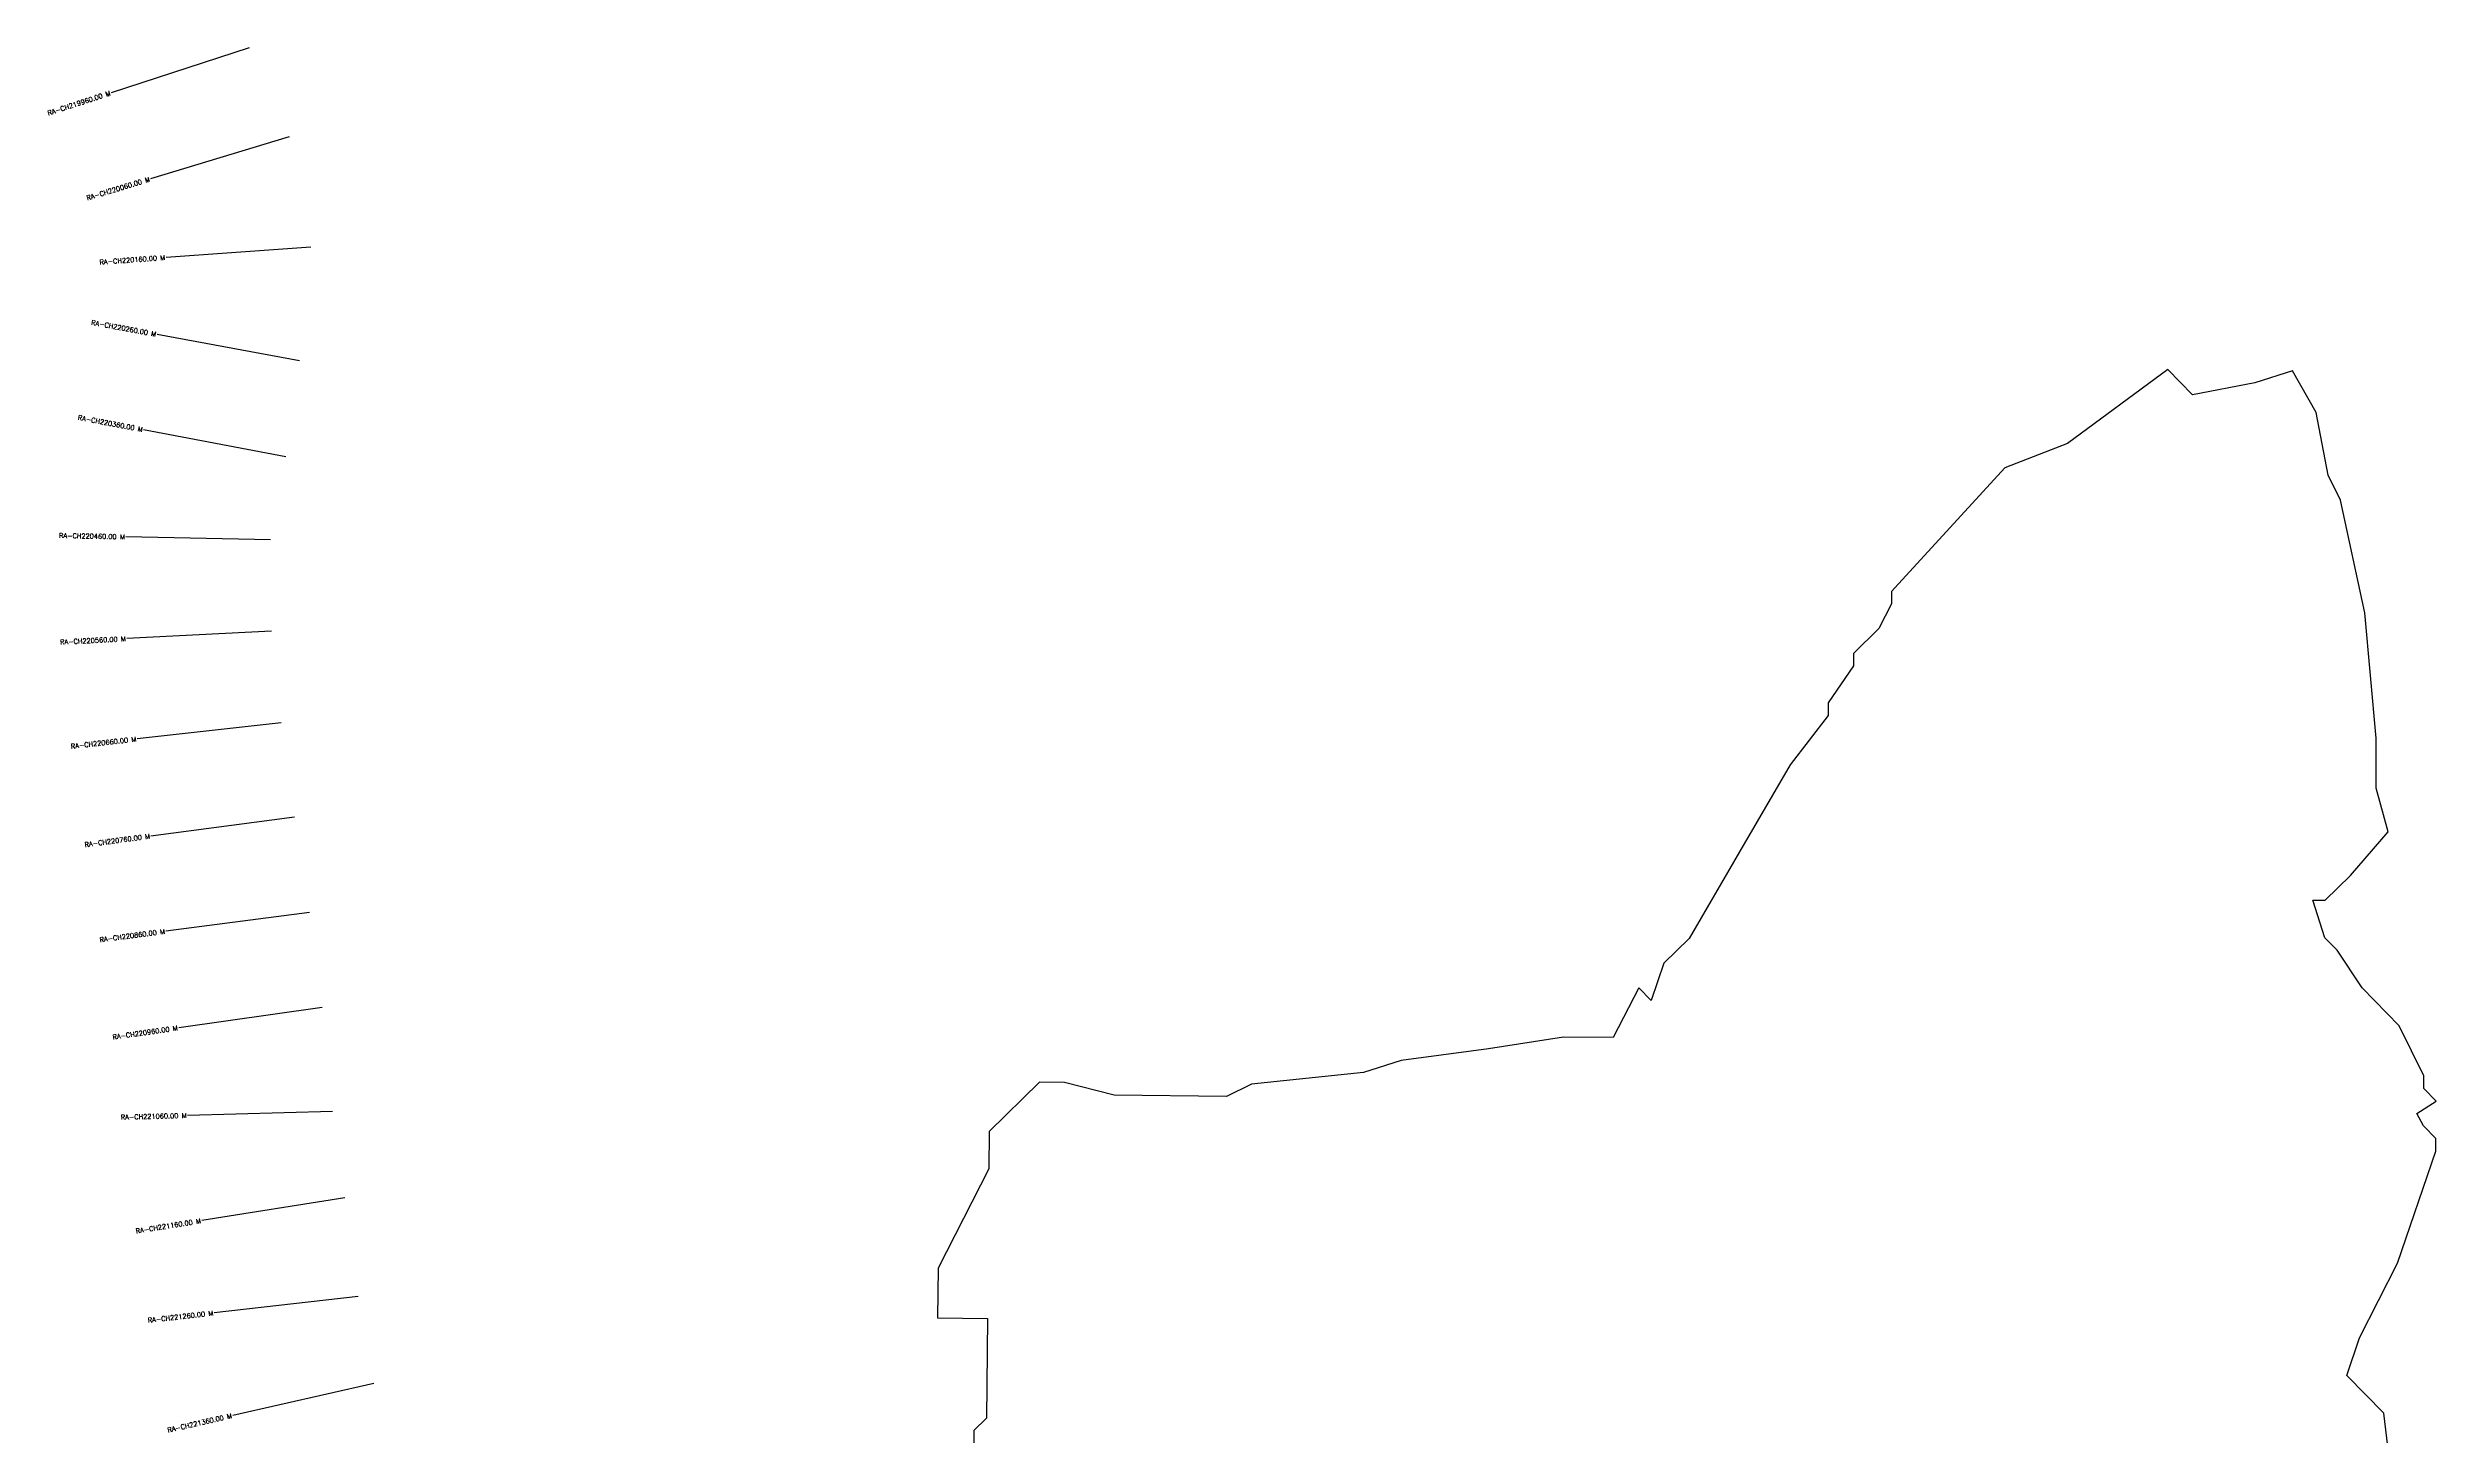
# Model space of a CAD drawing. Header units: metres. Extents: x 274483 to 277174, y 2062553 to 2065352.
# Drawn here: x 274483 to 276956, y 2063915 to 2065352 of the extents above; entities that cross this region are included whole.
import ezdxf
from ezdxf.enums import TextEntityAlignment as Align

# ---------------------------------------------------------------- set-up
doc = ezdxf.new("R2010")
doc.units = ezdxf.units.M
doc.header["$MEASUREMENT"] = 0
for name, color, linetype in [('CS', 134, 'Continuous'), ('CSMark', 6, 'Continuous'), ('VILLAGE BOUNDRY', 10, 'Continuous')]:
    doc.layers.add(name, color=color, linetype=linetype)
doc.styles.get("Standard").update_dxf_attribs({"font": 'simplex.shx'})

msp = doc.modelspace()

# ---------------------------------------------------------------- linework, layer by layer
at = {"layer": 'CS'}
for p, q in [((274691.6, 2065351.8), (274549, 2065305.3)), ((274733.3, 2065259.5), (274589.7, 2065216.1)), ((274755.5, 2065145.3), (274605.9, 2065134.6)), ((274743.9, 2065027.6), (274596.4, 2065054.9)), ((274729.8, 2064928.2), (274582.4, 2064956.2)), ((274714, 2064842.1), (274564.1, 2064845.3)), ((274714.9, 2064747.6), (274565.1, 2064739.9)), ((274724.9, 2064652.7), (274575.9, 2064636)), ((274738.8, 2064555.2), (274590.1, 2064535.5)), ((274754.2, 2064456.3), (274605.5, 2064436.9)), ((274767.3, 2064358.1), (274618.8, 2064336.9)), ((274778, 2064250.1), (274628, 2064246.2)), ((274790.8, 2064161), (274642.7, 2064137.3)), ((274804.6, 2064058.6), (274655.5, 2064041.7)), ((274821, 2063968.5), (274674.7, 2063935.4))]:
    msp.add_line(p, q, dxfattribs=at)
at = {"layer": 'VILLAGE BOUNDRY'}
msp.add_lwpolyline([(276914.2, 2063834.2), (276902, 2063937.9), (276863.4, 2063977), (276876.7, 2064015.7), (276916.1, 2064093.1), (276955.7, 2064209.3), (276955.8, 2064222.3), (276943, 2064235.3), (276936.1, 2064248.3), (276956.1, 2064261.1), (276943.3, 2064274.1), (276943.4, 2064287.1), (276917.9, 2064339.1), (276879.3, 2064378.2), (276853.7, 2064417.2), (276840.9, 2064430.2), (276828.2, 2064469.2), (276841.2, 2064469.1), (276867.2, 2064494.7), (276906.4, 2064539.8), (276893.8, 2064585.2), (276894.1, 2064637), (276882.2, 2064766.5), (276857.1, 2064883.2), (276844.4, 2064909.2), (276831.9, 2064974), (276807.2, 2065017.4), (276768.4, 2065004.9), (276703.8, 2064992.5), (276678.2, 2065018.6), (276574.3, 2064942.1), (276509.5, 2064916.9), (276392.2, 2064788.8), (276392.1, 2064776), (276378.9, 2064750.3), (276352.9, 2064724.7), (276352.8, 2064711.8), (276326.6, 2064673.3), (276326.5, 2064660.4), (276287.3, 2064609.1), (276234.9, 2064519.3), (276182.5, 2064429.4), (276156.4, 2064403.8), (276143.2, 2064365.2), (276130.4, 2064378.3), (276104.1, 2064326.8), (276052.5, 2064327.3), (275974.9, 2064315.1), (275884.5, 2064303), (275845.6, 2064290.5), (275729.4, 2064278.6), (275703.5, 2064265.9), (275587.3, 2064267), (275535.8, 2064280.4), (275510, 2064280.6), (275457.9, 2064229.4), (275457.6, 2064190.7), (275405, 2064088), (275404.6, 2064036.4), (275456.2, 2064035.9), (275455.2, 2063932.6), (275442.2, 2063919.8), (275441.9, 2063881.1)], dxfattribs=at)

# ---------------------------------------------------------------- texts
at = {"layer": 'CSMark'}
for s, rotation, p in [('RA-CH219960.00 M', 18.0502, (274548, 2065305)), ('RA-CH220060.00 M', 16.8072, (274588.8, 2065215.8)), ('RA-CH220160.00 M', 4.077, (274604.9, 2065134.6)), ('RA-CH220260.00 M', 349.5038, (274595.4, 2065055.1)), ('RA-CH220360.00 M', 349.2476, (274581.5, 2064956.4)), ('RA-CH220460.00 M', 358.7875, (274563.1, 2064845.3)), ('RA-CH220560.00 M', 2.9624, (274564.1, 2064739.8)), ('RA-CH220660.00 M', 6.3779, (274574.9, 2064635.9)), ('RA-CH220760.00 M', 7.5455, (274589.1, 2064535.4)), ('RA-CH220860.00 M', 7.4156, (274604.5, 2064436.8)), ('RA-CH220960.00 M', 8.114, (274617.8, 2064336.8)), ('RA-CH221060.00 M', 1.5023, (274627, 2064246.1)), ('RA-CH221160.00 M', 9.1012, (274641.7, 2064137.1)), ('RA-CH221260.00 M', 6.445, (274654.6, 2064041.6)), ('RA-CH221360.00 M', 12.7307, (274673.7, 2063935.2))]:
    msp.add_text(s, height=5, rotation=rotation, dxfattribs=at).set_placement(p, align=Align.MIDDLE_RIGHT)

doc.saveas('drawing.dxf')
